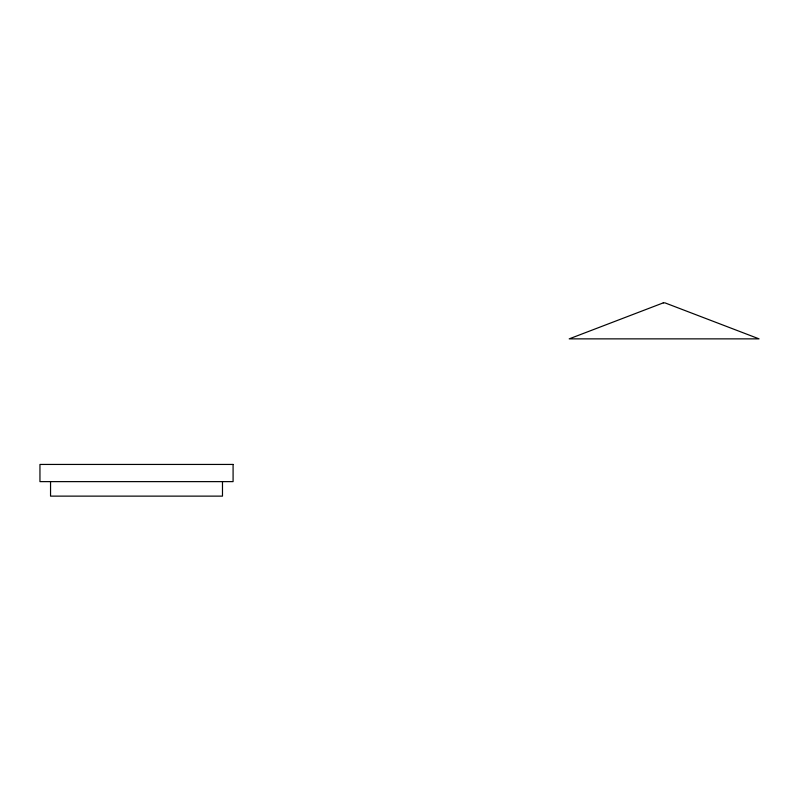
<?xml version="1.0" encoding="UTF-8"?>
<svg xmlns="http://www.w3.org/2000/svg" width="799" height="799" viewBox="0 0 799 799"><rect width="100%" height="100%" fill="white"/><g stroke="black" fill="none" stroke-linecap="round" stroke-linejoin="round"><path stroke-width="1.2" d="M222.482 481.627L222.482 496.129L50.547 496.129L50.547 481.627M663.27 302.871L569.208 338.866L759.05 338.866L664.988 302.871L663.27 302.871M233.088 464.439L39.95 464.439L39.95 481.627L233.088 481.627L233.088 464.439"/></g></svg>
